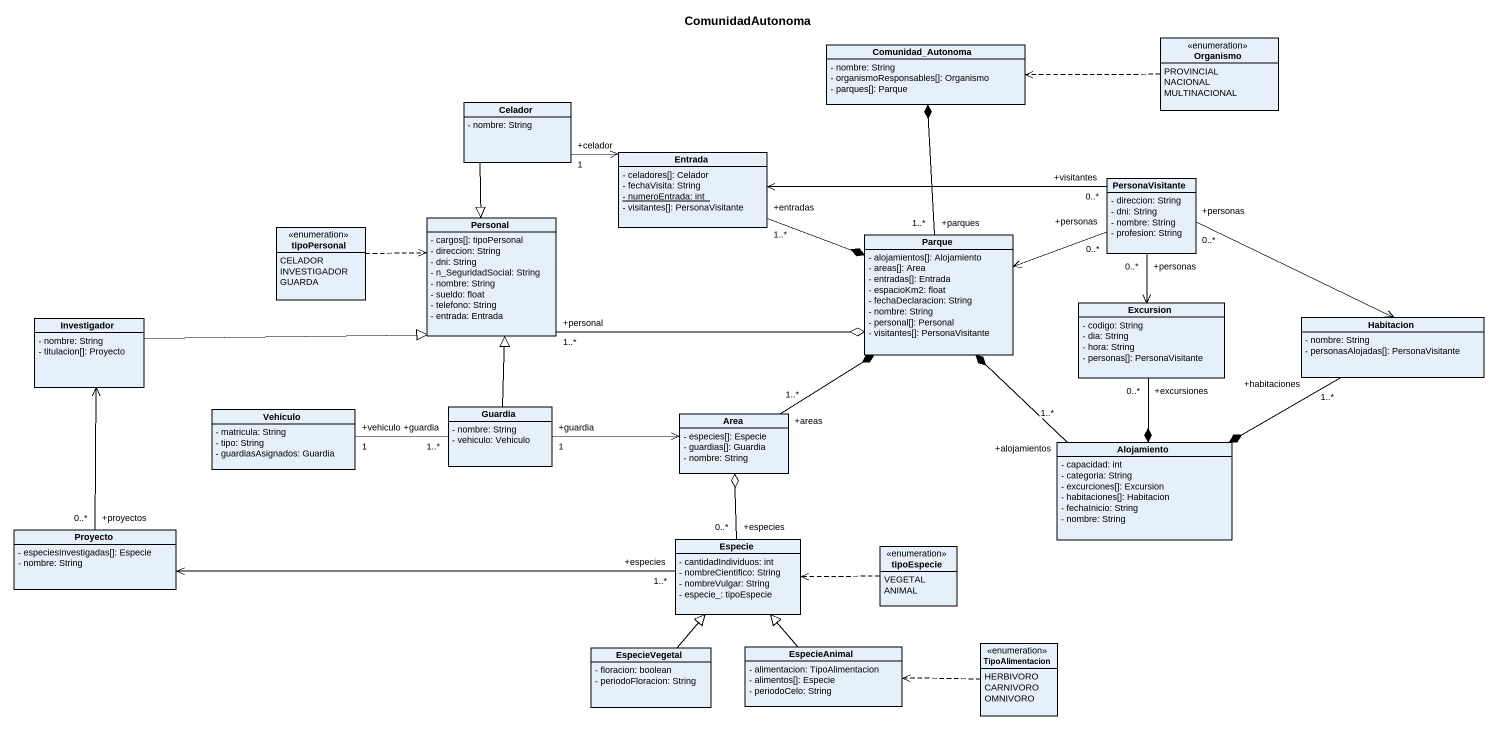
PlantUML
@startuml
title ComunidadAutonoma
hide circle
hide empty members
skinparam classAttributeIconSize 0
class Comunidad_Autonoma {
  - nombre: String
  - organismoResponsables[]: Organismo
  - parques[]: Parque
}
enum Organismo {
  PROVINCIAL
  NACIONAL
  MULTINACIONAL
}
class Celador {
  - nombre: String
}
class Entrada {
  - celadores[]: Celador
  - fechaVisita: String
  {static} - numeroEntrada: int
  - visitantes[]: PersonaVisitante
}
class PersonaVisitante {
  - direccion: String
  - dni: String
  - nombre: String
  - profesion: String
}
enum tipoPersonal {
  CELADOR
  INVESTIGADOR
  GUARDA
}
class Personal {
  - cargos[]: tipoPersonal
  - direccion: String
  - dni: String
  - n_SeguridadSocial: String
  - nombre: String
  - sueldo: float
  - telefono: String
  - entrada: Entrada
}
class Parque {
  - alojamientos[]: Alojamiento
  - areas[]: Area
  - entradas[]: Entrada
  - espacioKm2: float
  - fechaDeclaracion: String
  - nombre: String
  - personal[]: Personal
  - visitantes[]: PersonaVisitante
}
class Investigador {
  - nombre: String
  - titulacion[]: Proyecto
}
class Excursion {
  - codigo: String
  - dia: String
  - hora: String
  - personas[]: PersonaVisitante
}
class Habitacion {
  - nombre: String
  - personasAlojadas[]: PersonaVisitante
}
class Guardia {
  - nombre: String
  - vehiculo: Vehiculo
}
class Vehiculo {
  - matricula: String
  - tipo: String
  - guardiasAsignados: Guardia
}
class Area {
  - especies[]: Especie
  - guardias[]: Guardia
  - nombre: String
}
class Alojamiento {
  - capacidad: int
  - categoria: String
  - excurciones[]: Excursion
  - habitaciones[]: Habitacion
  - fechaInicio: String
  - nombre: String
}
class Proyecto {
  - especiesInvestigadas[]: Especie
  - nombre: String
}
class Especie {
  - cantidadIndividuos: int
  - nombreCientifico: String
  - nombreVulgar: String
  - especie_: tipoEspecie
}
enum tipoEspecie {
  VEGETAL
  ANIMAL
}
class EspecieVegetal {
  - floracion: boolean
  - periodoFloracion: String
}
class EspecieAnimal {
  - alimentacion: TipoAlimentacion
  - alimentos[]: Especie
  - periodoCelo: String
}
enum TipoAlimentacion {
  HERBIVORO
  CARNIVORO
  OMNIVORO
}
Organismo .left.> Comunidad_Autonoma
Celador "+celador\n1" -right-> Entrada
Celador --|> Personal
Entrada "+entradas\n1..*" -right-* Parque
PersonaVisitante "+visitantes\n0..*" -left-> Entrada
PersonaVisitante "+personas\n0..*" -left-> Parque
PersonaVisitante "+personas\n0..*" --> Excursion
PersonaVisitante "+personas\n0..*" -right-> Habitacion
tipoPersonal .right.> Personal
Personal "+personal\n1..*" -right-o Parque
Parque "+parques\n1..*" -up-* Comunidad_Autonoma
Investigador -right-|> Personal
Excursion "+excursiones\n0..*" --* Alojamiento
Habitacion "+habitaciones\n1..*" -left-* Alojamiento
Guardia -up-|> Personal
Guardia "+guardia\n1" -right-> Area
Vehiculo "+vehiculo\n1" -right- "+guardia\n1..*" Guardia
Area "+areas\n1..*" -up-* Parque
Alojamiento "+alojamientos\n1..*" -up-* Parque
Proyecto "+proyectos\n0..*" -up-> Investigador
Especie "+especies\n0..*" -up-o Area
Especie "+especies\n1..*" -left-> Proyecto
tipoEspecie .left.> Especie
EspecieVegetal -up-|> Especie
EspecieAnimal -up-|> Especie
TipoAlimentacion .left.> EspecieAnimal
@enduml
